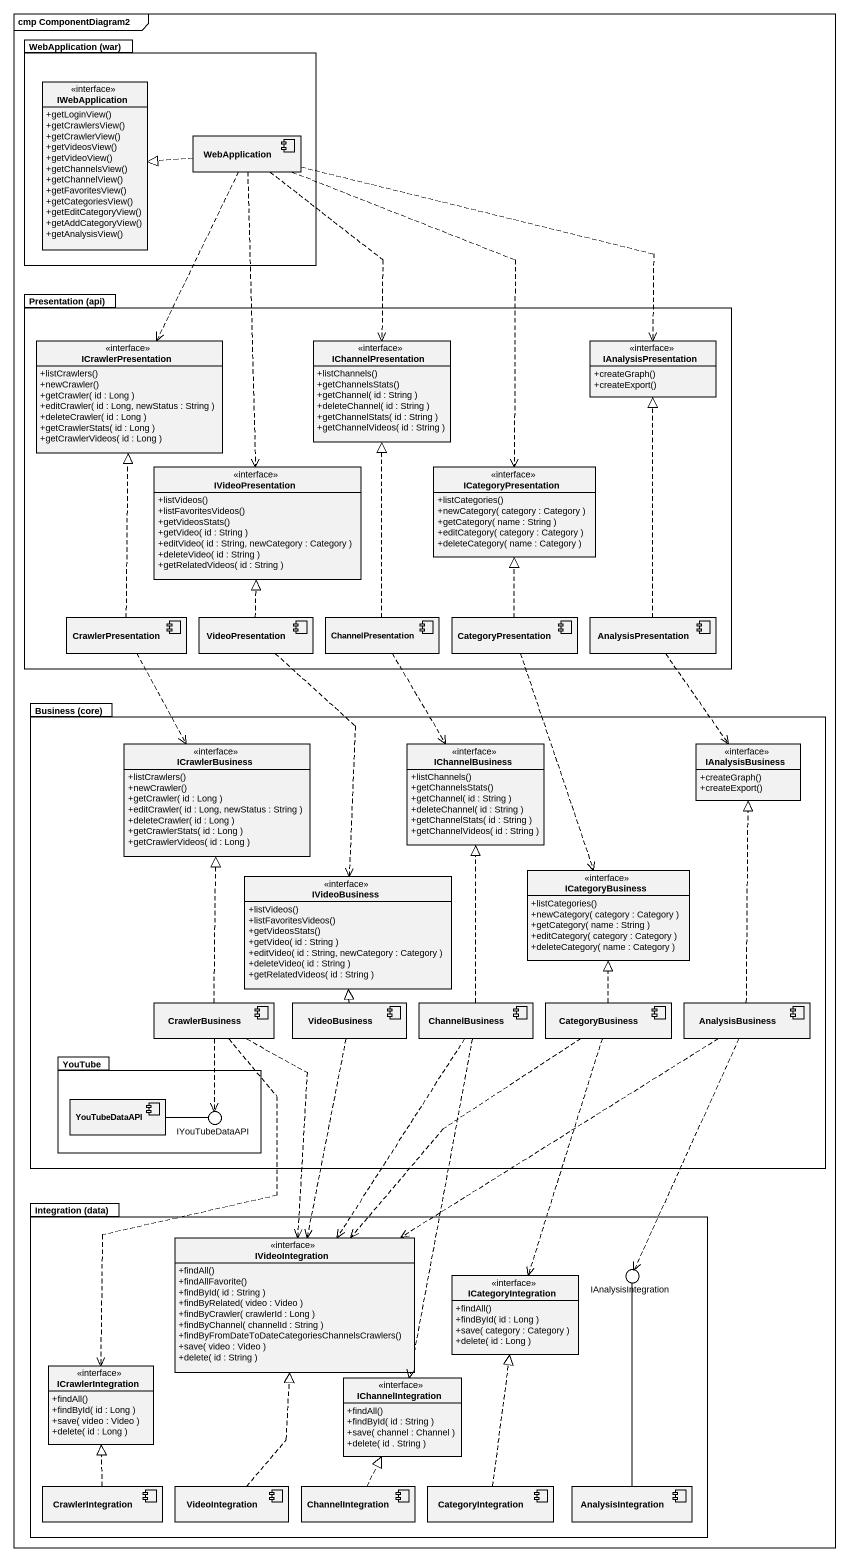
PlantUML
@startuml
mainframe cmp ComponentDiagram2
allowmixing
hide circle
hide empty members
skinparam classAttributeIconSize 0
package "WebApplication (war)" as WebApplication_war {
  interface IWebApplication {
    +getLoginView()
    +getCrawlersView()
    +getCrawlerView()
    +getVideosView()
    +getVideoView()
    +getChannelsView()
    +getChannelView()
    +getFavoritesView()
    +getCategoriesView()
    +getEditCategoryView()
    +getAddCategoryView()
    +getAnalysisView()
  }
  component WebApplication
}
package "Presentation (api)" as Presentation_api {
  interface ICrawlerPresentation {
    +listCrawlers()
    +newCrawler()
    +getCrawler( id : Long )
    +editCrawler( id : Long, newStatus : String )
    +deleteCrawler( id : Long )
    +getCrawlerStats( id : Long )
    +getCrawlerVideos( id : Long )
  }
  interface IChannelPresentation {
    +listChannels()
    +getChannelsStats()
    +getChannel( id : String )
    +deleteChannel( id : String )
    +getChannelStats( id : String )
    +getChannelVideos( id : String )
  }
  interface IAnalysisPresentation {
    +createGraph()
    +createExport()
  }
  interface IVideoPresentation {
    +listVideos()
    +listFavoritesVideos()
    +getVideosStats()
    +getVideo( id : String )
    +editVideo( id : String, newCategory : Category )
    +deleteVideo( id : String )
    +getRelatedVideos( id : String )
  }
  interface ICategoryPresentation {
    +listCategories()
    +newCategory( category : Category )
    +getCategory( name : String )
    +editCategory( category : Category )
    +deleteCategory( name : Category )
  }
  component CrawlerPresentation
  component VideoPresentation
  component ChannelPresentation
  component CategoryPresentation
  component AnalysisPresentation
}
package "Business (core)" as Business_core {
  interface ICrawlerBusiness {
    +listCrawlers()
    +newCrawler()
    +getCrawler( id : Long )
    +editCrawler( id : Long, newStatus : String )
    +deleteCrawler( id : Long )
    +getCrawlerStats( id : Long )
    +getCrawlerVideos( id : Long )
  }
  interface IChannelBusiness {
    +listChannels()
    +getChannelsStats()
    +getChannel( id : String )
    +deleteChannel( id : String )
    +getChannelStats( id : String )
    +getChannelVideos( id : String )
  }
  interface IAnalysisBusiness {
    +createGraph()
    +createExport()
  }
  interface IVideoBusiness {
    +listVideos()
    +listFavoritesVideos()
    +getVideosStats()
    +getVideo( id : String )
    +editVideo( id : String, newCategory : Category )
    +deleteVideo( id : String )
    +getRelatedVideos( id : String )
  }
  interface ICategoryBusiness {
    +listCategories()
    +newCategory( category : Category )
    +getCategory( name : String )
    +editCategory( category : Category )
    +deleteCategory( name : Category )
  }
  component CrawlerBusiness
  component VideoBusiness
  component ChannelBusiness
  component CategoryBusiness
  component AnalysisBusiness
  package YouTube {
    component YouTubeDataAPI
  }
}
() IYouTubeDataAPI
package "Integration (data)" as Integration_data {
  interface IVideoIntegration {
    +findAll()
    +findAllFavorite()
    +findById( id : String )
    +findByRelated( video : Video )
    +findByCrawler( crawlerId : Long )
    +findByChannel( channelId : String )
    +findByFromDateToDateCategoriesChannelsCrawlers()
    +save( video : Video )
    +delete( id : String )
  }
  interface ICategoryIntegration {
    +findAll()
    +findById( id : Long )
    +save( category : Category )
    +delete( id : Long )
  }
  interface ICrawlerIntegration {
    +findAll()
    +findById( id : Long )
    +save( video : Video )
    +delete( id : Long )
  }
  interface IChannelIntegration {
    +findAll()
    +findById( id : String )
    +save( channel : Channel )
    +delete( id . String )
  }
  component CrawlerIntegration
  component VideoIntegration
  component ChannelIntegration
  component CategoryIntegration
  component AnalysisIntegration
}
() IAnalysisIntegration
YouTube -right- IYouTubeDataAPI
Integration_data -right- IAnalysisIntegration
WebApplication .left.|> IWebApplication
WebApplication ..> ICrawlerPresentation
WebApplication ..> IChannelPresentation
WebApplication .right.> IAnalysisPresentation
WebApplication ..> IVideoPresentation
WebApplication ..> ICategoryPresentation
CrawlerPresentation .up.|> ICrawlerPresentation
CrawlerPresentation ..> ICrawlerBusiness
VideoPresentation .up.|> IVideoPresentation
VideoPresentation ..> IVideoBusiness
ChannelPresentation .up.|> IChannelPresentation
ChannelPresentation ..> IChannelBusiness
CategoryPresentation .up.|> ICategoryPresentation
CategoryPresentation ..> ICategoryBusiness
AnalysisPresentation .up.|> IAnalysisPresentation
AnalysisPresentation ..> IAnalysisBusiness
CrawlerBusiness .up.|> ICrawlerBusiness
CrawlerBusiness ..> IYouTubeDataAPI
CrawlerBusiness ..> IVideoIntegration
CrawlerBusiness ..> ICrawlerIntegration
VideoBusiness .up.|> IVideoBusiness
VideoBusiness ..> IVideoIntegration
ChannelBusiness .up.|> IChannelBusiness
ChannelBusiness ..> IVideoIntegration
ChannelBusiness ..> IChannelIntegration
CategoryBusiness .up.|> ICategoryBusiness
CategoryBusiness ..> IVideoIntegration
CategoryBusiness ..> ICategoryIntegration
AnalysisBusiness .up.|> IAnalysisBusiness
AnalysisBusiness ..> IVideoIntegration
AnalysisBusiness ..> IAnalysisIntegration
YouTubeDataAPI -right- IYouTubeDataAPI
CrawlerIntegration .up.|> ICrawlerIntegration
VideoIntegration .up.|> IVideoIntegration
ChannelIntegration .up.|> IChannelIntegration
CategoryIntegration .up.|> ICategoryIntegration
AnalysisIntegration -up- IAnalysisIntegration
@enduml
